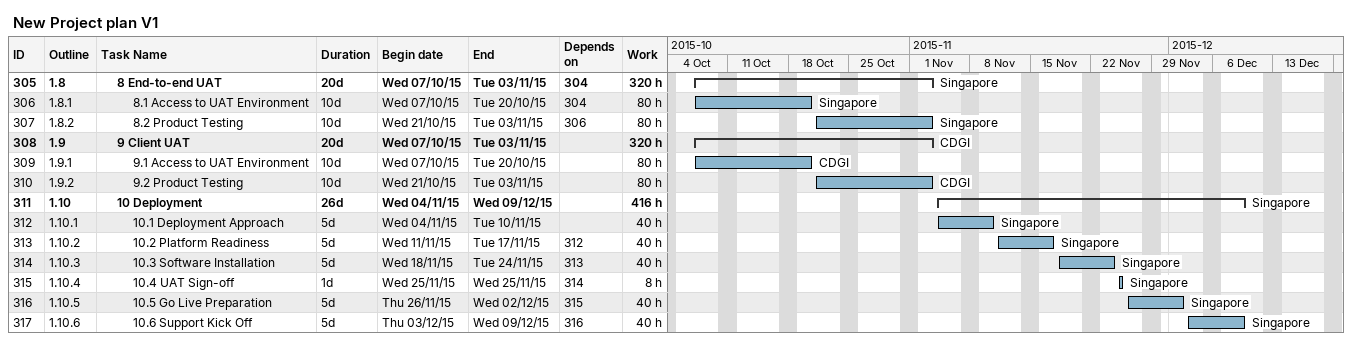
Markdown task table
New Project plan V1

| ID | WBS | Task | Duration | Start | Finish | Predecessors | Resources | Work (h) |
|---|---|---|---|---|---|---|---|---|
| 305 | 1.8 | **8 End-to-end UAT** | 20d | 2015-10-07 | 2015-11-03 | 304 | Singapore | 320 |
| 306 | 1.8.1 | 8.1 Access to UAT Environment | 10d | 2015-10-07 | 2015-10-20 | 304 | Singapore | 80 |
| 307 | 1.8.2 | 8.2 Product Testing | 10d | 2015-10-21 | 2015-11-03 | 306 | Singapore | 80 |
| 308 | 1.9 | **9 Client UAT** | 20d | 2015-10-07 | 2015-11-03 |  | CDGI | 320 |
| 309 | 1.9.1 | 9.1 Access to UAT Environment | 10d | 2015-10-07 | 2015-10-20 |  | CDGI | 80 |
| 310 | 1.9.2 | 9.2 Product Testing | 10d | 2015-10-21 | 2015-11-03 |  | CDGI | 80 |
| 311 | 1.10 | **10 Deployment** | 26d | 2015-11-04 | 2015-12-09 |  | Singapore | 416 |
| 312 | 1.10.1 | 10.1 Deployment Approach | 5d | 2015-11-04 | 2015-11-10 |  | Singapore | 40 |
| 313 | 1.10.2 | 10.2 Platform Readiness | 5d | 2015-11-11 | 2015-11-17 | 312 | Singapore | 40 |
| 314 | 1.10.3 | 10.3 Software Installation | 5d | 2015-11-18 | 2015-11-24 | 313 | Singapore | 40 |
| 315 | 1.10.4 | 10.4 UAT Sign-off | 1d | 2015-11-25 | 2015-11-25 | 314 | Singapore | 8 |
| 316 | 1.10.5 | 10.5 Go Live Preparation | 5d | 2015-11-26 | 2015-12-02 | 315 | Singapore | 40 |
| 317 | 1.10.6 | 10.6 Support Kick Off | 5d | 2015-12-03 | 2015-12-09 | 316 | Singapore | 40 |
